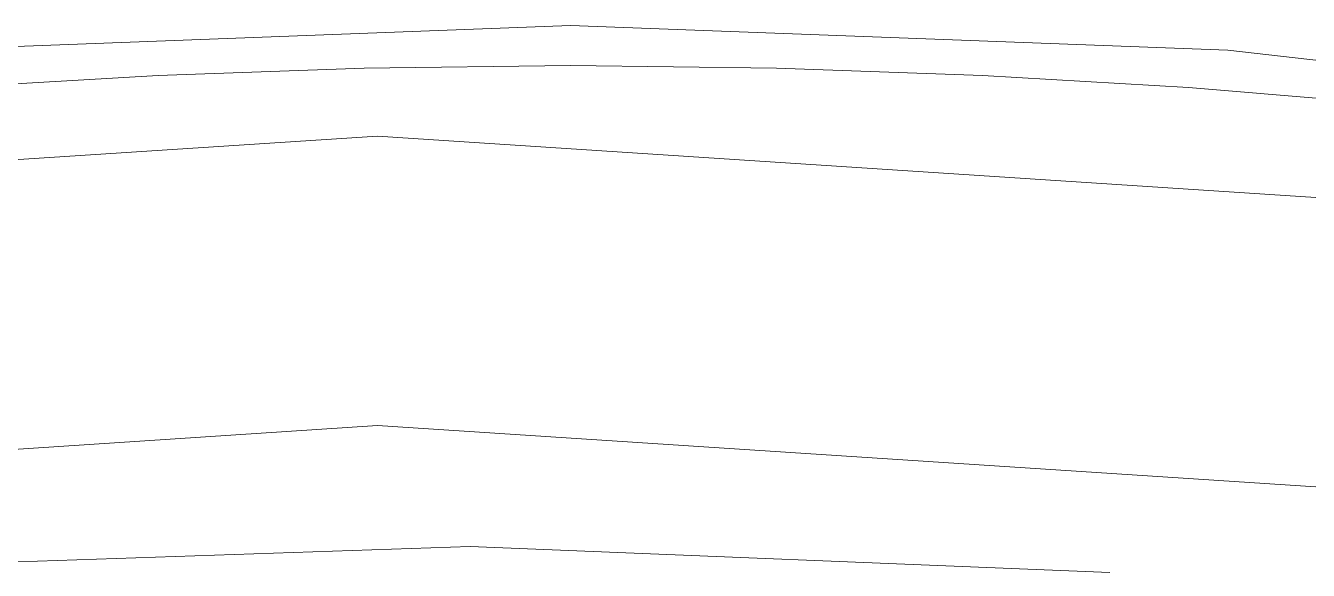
# Model space of a CAD drawing. Header units: millimetres. Extents: x -8546 to 211781, y -3000 to 31870.
# Drawn here: x -4434.81 to -4414.58, y 2785.7 to 2794.29 of the extents above; entities that cross this region are included whole.
import ezdxf

# ---------------------------------------------------------------- set-up
doc = ezdxf.new("R2010")
doc.units = ezdxf.units.MM
doc.layers.add('G-IMPT', color=8, linetype='Continuous', lineweight=9)
doc.layers.add('I-FURN', color=30, linetype='Continuous', lineweight=9)

# ---------------------------------------------------------------- blocks, each defined once
blk = doc.blocks.new('Artificial banana plant 1500mm - Family 4__C1-728657-Begane grond')
at = {"layer": 'G-IMPT'}
for p, q in [((-23.818, 137.03), (-13.458, 137.419)), ((-13.458, 137.419), (-3.088, 137.03)), ((-3.088, 137.03), (7.212, 135.87)), ((-19.958, 136.633), (-16.708, 136.748)), ((-16.708, 136.748), (-13.458, 136.788)), ((-13.458, 136.788), (-10.208, 136.748)), ((-10.208, 136.748), (-6.958, 136.633)), ((-23.208, 136.44), (-19.958, 136.633)), ((-6.958, 136.633), (-3.708, 136.44)), ((-3.708, 136.44), (-0.468, 136.171)), ((-16.498, 135.677), (-34.348, 134.508)), ((1.352, 134.508), (-16.498, 135.677)), ((-16.498, 131.11), (-33.748, 129.979)), ((0.752, 129.979), (-16.498, 131.11)), ((-25.128, 128.859), (-15.038, 129.201)), ((-15.038, 129.201), (-4.948, 128.789))]:
    blk.add_line(p, q, dxfattribs=at)
blk = doc.blocks.new('Artificial banana plant 1500mm - Family 4__C2-728658-Begane grond')
blk.add_blockref('Artificial banana plant 1500mm - Family 4__C1-728657-Begane grond', (0, 0))
blk = doc.blocks.new('Artificial banana plant 1500mm - Family 4-728656-Begane grond')
blk.add_blockref('Artificial banana plant 1500mm - Family 4__C2-728658-Begane grond', (0, 0))
blk = doc.blocks.new('Artificial banana plant 1500mm - Ny märkning-728662-Begane grond')
blk.add_blockref('Artificial banana plant 1500mm - Family 4-728656-Begane grond', (0, 0))

msp = doc.modelspace()

# ---------------------------------------------------------------- block references
at = {"layer": 'I-FURN'}
msp.add_blockref('Artificial banana plant 1500mm - Ny märkning-728662-Begane grond', (-4412.758, 2656.875), dxfattribs=at)

doc.saveas('drawing.dxf')
